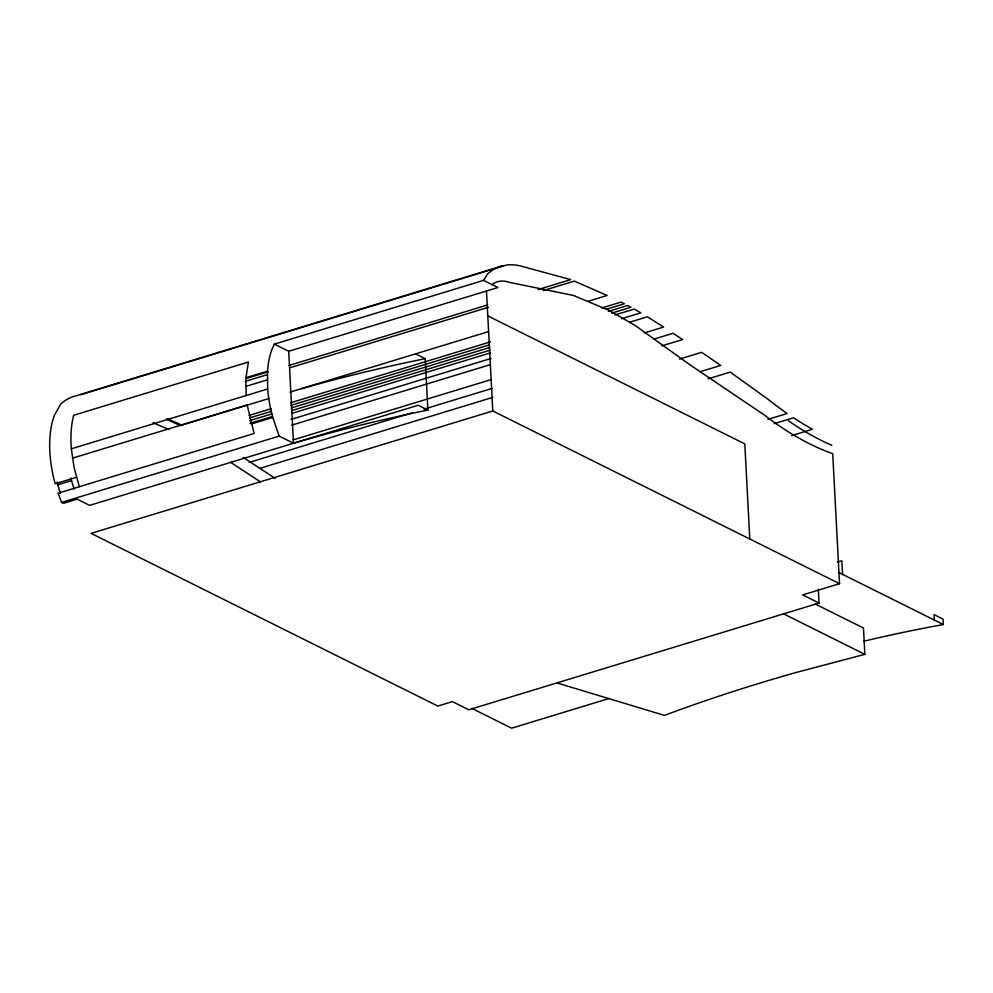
<?xml version="1.0" encoding="UTF-8"?>
<svg xmlns="http://www.w3.org/2000/svg" width="993" height="993" viewBox="0 0 993 993"><rect width="100%" height="100%" fill="white"/><g stroke="black" fill="none" stroke-linecap="round" stroke-linejoin="round"><path stroke-width="1.49" d="M246.09 395.562L245.941 377.75L248.424 362.035L73.681 415.273A83.623 42.836 73.1 0 0 71.335 448.799L74.115 467.728L79.366 486.719M415.484 353.843L425.19 358.684L427.884 410.097A816.457 305.844 -3 0 0 293.518 443.238L279.17 436.101L272.777 417.47A83.623 42.836 73.1 0 1 267.676 388.983L267.527 371.171A83.623 42.836 73.1 0 1 272.206 348.68L274.353 344.124L483.603 280.374L497.952 287.511L288.69 351.261L274.353 344.124M483.603 280.374L487.6 273.969A125.813 64.446 73.1 0 1 503.364 265.615L76.498 395.661A125.813 64.446 73.1 0 0 60.734 404.014L54.59 414.975A83.623 42.836 73.1 0 0 55.174 483.765L76.449 477.285M80.892 394.68L506.269 265.094A125.813 64.446 73.1 0 1 521.673 266.273L570.702 279.616L538.094 289.559M245.941 377.75L267.527 371.171M246.103 378.507L268.333 371.742M289.087 365.412L487.7 304.913M245.296 381.362L267.527 374.584M289.757 367.82L488.37 307.309M543.221 290.601L574.339 281.118L607.157 295.492L587.881 301.351M245.681 386.451L267.266 379.872M71.335 448.799L267.676 388.983M72.402 458.195L247.158 404.958L254.121 433.482L58.09 493.198L61.554 502.396L63.44 503.327L77.144 499.156L89.606 505.363L418.177 405.256L427.884 410.097M269.215 398.441L180.292 425.538L166.898 419.48M289.968 392.123L488.581 331.612M249.02 415.446L271.25 408.669M290.515 402.798L490.604 341.84M601.77 307.979L621.035 302.108L624.336 303.784L606.549 309.195M249.342 418.016L271.573 411.251M290.85 405.38L489.45 344.869M249.677 420.647L271.908 413.87M291.172 407.999L489.785 347.488M608.361 311.368L627.626 305.496L630.927 307.259L611.663 313.13M250.013 423.316L272.243 416.539M291.508 410.668L490.12 350.157M251.192 424.048L272.777 417.47M60.412 493.36L57.805 484.807L71.521 480.637L70.925 477.745M291.843 413.386L490.455 352.875M614.952 314.942L634.229 309.084L640.833 312.845L621.556 318.716M291.036 419.406L491.125 358.448M291.706 425.165L490.319 364.654M629.649 322.216L647.436 316.792L663.572 327.069L644.296 332.94M61.554 502.396L279.17 436.101M293.022 439.949L491.634 379.45M249.193 462.415L412.232 412.74M424.085 409.128L492.267 388.362M653.828 339.147L673.093 333.276L682.625 339.556L661.872 345.874M260.203 468.249L492.9 397.349M491.969 284.643A61.343 31.428 73.1 0 1 509.198 282.322L573.445 295.455L608.771 310.25L635.47 325.679L689.676 364.63L764.473 415.124A462.999 237.166 73.1 0 0 832.717 453.714L839.532 583.685L492.776 410.978L91.071 533.365L437.826 706.06L452.398 701.617L468.758 709.772L819.051 603.061L818.319 589.134M679.435 359.118L701.666 352.341L720.719 365.436L699.966 371.754M707.997 378.867L730.227 372.09L768.284 399.447A510.985 261.742 73.1 0 0 787.188 413.51L767.924 419.381M774.23 423.639L793.506 417.78A510.985 261.742 73.1 0 0 812.448 429.274L791.694 435.592M839.532 583.685L802.679 594.906L819.051 603.061M609.069 698.501L511.606 728.192L471.712 708.319M815.265 604.017L863.476 628.035L864.853 654.337L794.574 672.906A1066.817 399.633 -3 0 0 664.429 715.394L556.912 682.911M166.812 418.549L182.513 425.352M153.096 422.733L168.81 429.522M487.786 315.886L744.8 443.896L749.789 538.988M839.06 572.613L943.35 624.56L943.065 619.111L934.028 614.617L934.314 620.066M783.589 613.86L864.853 654.337M243.235 457.45L275.284 478.44M230.711 462.39L260.389 481.828M71.521 480.637L74.115 489.177M57.209 481.928L57.805 484.807M842.585 574.686L841.853 560.834A1066.817 399.633 -3 0 0 837.422 561.964M486.483 291.011L492.776 410.978M288.69 351.261L293.518 443.238M863.86 641.23A646.542 242.193 -3 0 1 943.35 624.56M831.861 445.336A462.999 237.166 73.1 0 1 788.368 420.734M301.475 388.735A816.457 305.844 -3 0 1 425.19 358.684"/></g></svg>
